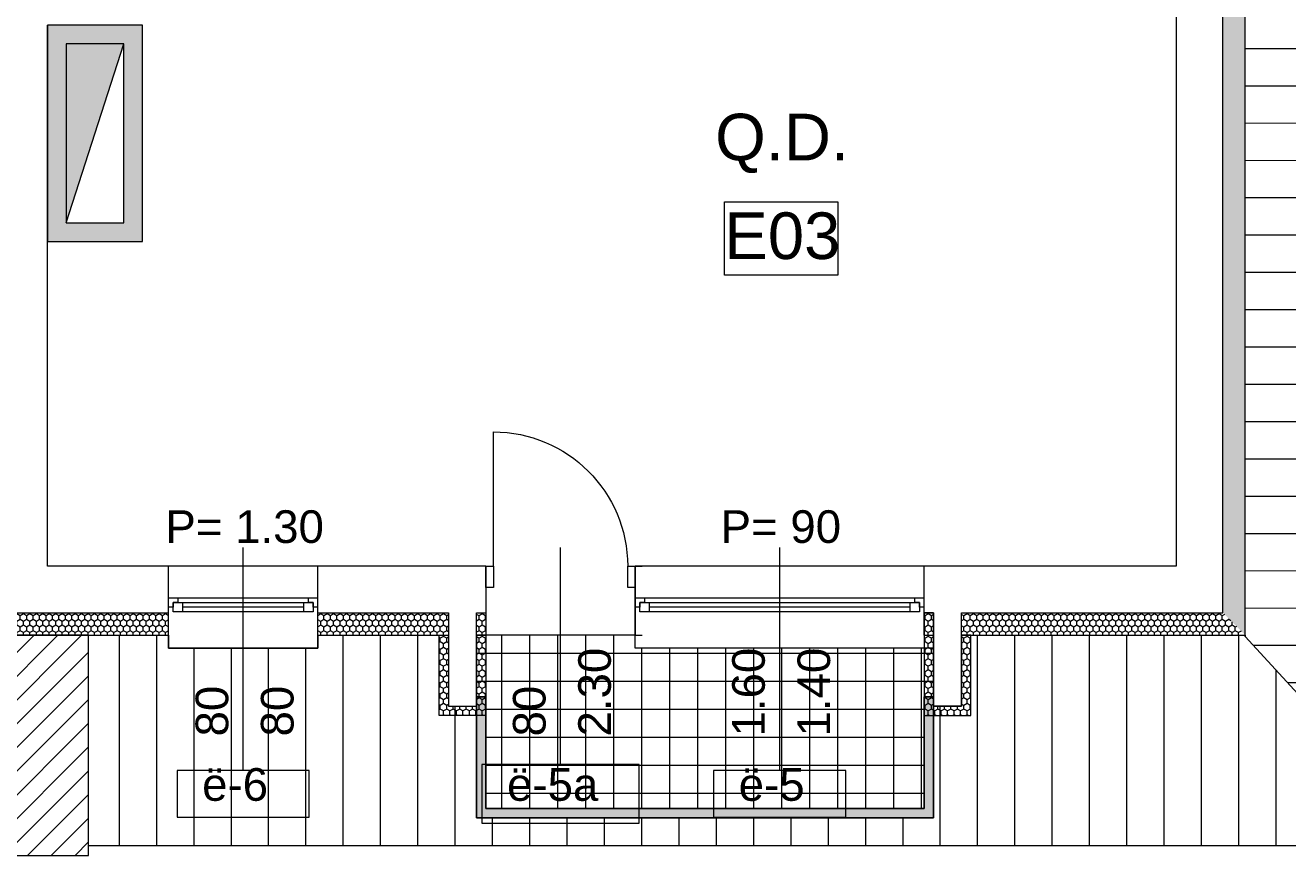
# Model space of a CAD drawing. Header units: feet. Extents: x 2796058 to 2855058, y -67651 to -26651.
# Drawn here: x 2828749 to 2835516, y -50581 to -46059 of the extents above; entities that cross this region are included whole.
import ezdxf
from ezdxf.enums import TextEntityAlignment as Align

# ---------------------------------------------------------------- set-up
doc = ezdxf.new("R2010")
doc.units = ezdxf.units.FT
doc.header["$MEASUREMENT"] = 0
doc.layers.add('0_muret e jashtme', color=7, linetype='Continuous')
doc.layers.add('Dimensioning - General', color=7, linetype='Continuous')
for name, color, linetype, lineweight in [('0_muret e jashtme_Pen_No__1', 7, 'Continuous', 0), ('ARCHICAD Door Markers_Pen_No__20', 1, 'Continuous', 0), ('ARCHICAD Door Markers_Pen_No__60', 230, 'Continuous', 0), ('ARCHICAD Doors_Pen_No__20', 1, 'Continuous', 0), ('ARCHICAD Doors_Pen_No__60', 230, 'Continuous', 0), ('ARCHICAD Window Markers_Pen_No__20', 1, 'Continuous', 0), ('ARCHICAD Windows_Pen_No__20', 1, 'Continuous', 0), ('Dimensioning - General_Pen_No__1', 7, 'Continuous', 0), ('Shell - Roof_Pen_No__1', 7, 'Continuous', 0), ('Shell - Roof_Pen_No__21', 7, 'Continuous', 0), ('Structural - Bearing_Pen_No__1', 7, 'Continuous', 0), ('Text blocks_Pen_No__1', 7, 'Continuous', 0), ('Text blocks_Pen_No__2', 8, 'Continuous', 0)]:
    doc.layers.add(name, color=color, linetype=linetype, lineweight=lineweight)
for name, color, linetype, lineweight, true_color in [('0_muret e jashtme_Pen_No__14', 7, 'Continuous', 0, 0xbd8b17), ('Structural - Bearing_Pen_No__102', 7, 'Continuous', 0, 0xcccccc), ('Structural - Bearing_Pen_No__105', 7, 'Continuous', 0, 0xcae6ff), ('Structural - Bearing_Pen_No__61', 7, 'Continuous', 0, 0x6a6a6a)]:
    doc.layers.add(name, color=color, linetype=linetype, lineweight=lineweight, true_color=true_color)
doc.styles.add('GENERATED_STYLE_1', font='arial.ttf')
doc.dimstyles.new('GENERATED_STYLE__2', dxfattribs={"dimtxt": 250, "dimasz": 190, "dimexe": 0.18, "dimexo": 3, "dimgap": 0.09, "dimtad": 1, "dimlfac": 0.001, "dimzin": 0, "dimdsep": 46, "dimtxsty": 'GENERATED_STYLE_1', "dimblk": 'ARROWHEAD_2', "dimblk1": 'ARROWHEAD_2', "dimblk2": 'ARROWHEAD_2', "dimcen": 0.09, "dimclrd": 7, "dimclre": 7, "dimclrt": 7, "dimadec": 0, "dimazin": 0, "dimtfac": 1, "dimtdec": 4, "dimtmove": 0, "dimatfit": 3, "dimfxl": 1, "dimtolj": 1, "dimtzin": 0, "dimarcsym": 0})
pattern_1 = [(90, (2247653.822, -76424.967), (-34.6410162, 0), [20, -40]), (90, (2247636.502, -76394.967), (-34.6410162, 0), [20, -40]), (150, (2247653.822, -76404.967), (17.320508, 30), [20, -40]), (150, (2247619.18, -76404.967), (17.320508, 30), [20, -40]), (210, (2247653.822, -76424.967), (-17.320508, 30), [20, -40]), (210, (2247619.18, -76424.967), (-17.320508, 30), [20, -40])]

# ---------------------------------------------------------------- blocks, each defined once
blk = doc.blocks.new('Wall_6', base_point=(2834918.2, -38858.5))
at = {"layer": '0_muret e jashtme_Pen_No__14', "linetype": 'Continuous', "lineweight": 0, "true_color": 0xbd8b17}
h = blk.add_hatch(dxfattribs=at)
h.set_pattern_fill('STYROFOAM_SM_INSULATION', color=42, style=0, pattern_type=2)
h.set_pattern_definition(pattern_1)
h.paths.add_polyline_path([(2835288.2, -44109.5), (2835168.2, -44109.5), (2835168.2, -49208.5), (2835288.2, -49328.5)])
at = {"layer": '0_muret e jashtme_Pen_No__1', "color": 7, "linetype": 'Continuous', "lineweight": 0}
blk.add_line((2835168.2, -49208.5), (2835168.2, -44109.5), dxfattribs=at)
at = {"layer": '0_muret e jashtme_Pen_No__1', "color": 7, "linetype": 'Continuous', "lineweight": 0, "flags": 128}
for points in [[(2835288.2, -49328.5), (2835288.2, -44109.5)], [(2834918.2, -44858.5), (2834918.2, -48958.5)]]:
    blk.add_lwpolyline(points, dxfattribs=at)
blk = doc.blocks.new('Window 22')
at = {"layer": 'ARCHICAD Windows_Pen_No__20', "color": 1, "linetype": 'Continuous', "lineweight": 0}
for p, q in [((-400, 150), (-400, 220)), ((-400, 220), (400, 220)), ((400, 220), (400, 150)), ((-400, 150), (-400, 30)), ((400, 150), (400, 30)), ((-400, 30), (-400, 0)), ((-400, 0), (-375, 0)), ((-400, 0), (-400, -50)), ((-400, 0), (-400, -50)), ((-375, 25), (-325, 25)), ((-375, -25), (-375, 25)), ((-375, 0), (-375, -25)), ((-325, 25), (325, 25)), ((-325, 25), (-325, -25)), ((-325, 25), (325, 25)), ((-325, 0), (325, 0)), ((325, -25), (325, 25)), ((325, 25), (375, 25)), ((375, 25), (375, -25)), ((375, -25), (375, 0)), ((375, 0), (400, 0)), ((400, 30), (400, 0)), ((400, 0), (400, -50)), ((400, 0), (400, -50)), ((-350, -50), (-400, -50)), ((-400, -50), (-400, -220)), ((-375, -25), (-350, -25)), ((-325, -25), (-375, -25)), ((-350, -25), (-350, -50)), ((350, -50), (-350, -50)), ((325, -25), (-325, -25)), ((375, -25), (325, -25)), ((350, -50), (350, -25)), ((350, -25), (375, -25)), ((400, -50), (350, -50)), ((400, -50), (400, -220)), ((-400, -220), (400, -220))]:
    blk.add_line(p, q, dxfattribs=at)
blk = doc.blocks.new('W Marker 22')
at = {"layer": 'ARCHICAD Window Markers_Pen_No__20', "color": 1, "linetype": 'Continuous', "lineweight": 0}
for p, q in [((354.4, 975), (-354.4, 975)), ((-354.4, 975), (-354.4, 725)), ((354.4, 725), (354.4, 975)), ((-354.4, 725), (354.4, 725)), ((0, 725), (0, -470))]:
    blk.add_line(p, q, dxfattribs=at)
at = {"layer": 'ARCHICAD Window Markers_Pen_No__20', "color": 1, "lineweight": 0, "style": 'GENERATED_STYLE_1'}
for tag, rotation, p in [('AC_MarkerText_1', 180, (220, 1054.6)), ('AC_MarkerText_2_0', 270, (-322.5, 657.1)), ('AC_MarkerText_2_1', 270, (27.5, 657.1)), ('AC_MarkerText_4', 180, (416.8, -328))]:
    blk.add_attdef(tag, text='', height=175, rotation=rotation, dxfattribs=at).set_placement(p, align=Align.BOTTOM_LEFT)
blk = doc.blocks.new('Window 22_4')
at = {"layer": 'ARCHICAD Windows_Pen_No__20', "color": 1, "linetype": 'Continuous', "lineweight": 0}
for p, q in [((-775, 150), (-775, 220)), ((-775, 220), (775, 220)), ((775, 220), (775, 150)), ((-775, 150), (-775, 30)), ((775, 150), (775, 30)), ((-775, 30), (-775, 0)), ((-775, 0), (-750, 0)), ((-775, 0), (-775, -50)), ((-775, 0), (-775, -50)), ((-750, 25), (-700, 25)), ((-750, -25), (-750, 25)), ((-750, 0), (-750, -25)), ((-700, 25), (700, 25)), ((-700, 25), (-700, -25)), ((-700, 25), (700, 25)), ((-700, 0), (700, 0)), ((700, -25), (700, 25)), ((700, 25), (750, 25)), ((750, 25), (750, -25)), ((750, -25), (750, 0)), ((750, 0), (775, 0)), ((775, 30), (775, 0)), ((775, 0), (775, -50)), ((775, 0), (775, -50)), ((-725, -50), (-775, -50)), ((-775, -50), (-775, -220)), ((-750, -25), (-725, -25)), ((-700, -25), (-750, -25)), ((-725, -25), (-725, -50)), ((725, -50), (-725, -50)), ((700, -25), (-700, -25)), ((750, -25), (700, -25)), ((725, -50), (725, -25)), ((725, -25), (750, -25)), ((775, -50), (725, -50)), ((775, -50), (775, -220)), ((-775, -220), (775, -220))]:
    blk.add_line(p, q, dxfattribs=at)
blk = doc.blocks.new('Door 22')
at = {"layer": 'ARCHICAD Doors_Pen_No__20', "color": 1, "linetype": 'Continuous', "lineweight": 0}
for p, q in [((360, 0), (360, 720)), ((-400, 0), (-437, 0)), ((-400, 0), (-437, 0)), ((-360, 0), (-400, 0)), ((-400, 0), (-400, -115)), ((-400, 0), (-400, -115)), ((-400, 0), (-400, -115)), ((-360, -115), (-360, 0)), ((400, 0), (360, 0)), ((360, 0), (360, -115)), ((400, -115), (400, 0)), ((400, 0), (400, -115)), ((400, 0), (400, -115)), ((400, 0), (437, 0)), ((400, 0), (437, 0)), ((-400, -115), (-360, -115)), ((-400, -115), (-400, -250)), ((-400, -115), (-400, -250)), ((360, -115), (400, -115)), ((400, -115), (400, -250)), ((400, -115), (400, -250)), ((-400, -250), (-400, -370)), ((-400, -250), (-400, -370)), ((400, -250), (400, -370)), ((400, -250), (400, -370)), ((-400, -370), (-437, -370)), ((-400, -370), (-437, -370)), ((400, -370), (437, -370)), ((400, -370), (437, -370))]:
    blk.add_line(p, q, dxfattribs=at)
blk.add_arc((360, 0), 720, 90, 180, dxfattribs=at)
blk = doc.blocks.new('D Marker 22')
at = {"layer": 'ARCHICAD Door Markers_Pen_No__20', "color": 1, "linetype": 'Continuous', "lineweight": 0}
for p, q in [((420.8, 1007.1), (-420.8, 1007.1)), ((-420.8, 1007.1), (-420.8, 692.9)), ((420.8, 692.9), (420.8, 1007.1)), ((-420.8, 692.9), (420.8, 692.9)), ((0, 692.9), (0, -470))]:
    blk.add_line(p, q, dxfattribs=at)
at = {"layer": 'ARCHICAD Door Markers_Pen_No__20', "color": 1, "lineweight": 0, "style": 'GENERATED_STYLE_1'}
for tag, rotation, p in [('AC_MarkerText_1', 180, (286.4, 1054.6)), ('AC_MarkerText_3', 270, (-322.5, 657)), ('AC_MarkerText_2', 270, (27.5, 657.1))]:
    blk.add_attdef(tag, text='', height=175, rotation=rotation, dxfattribs=at).set_placement(p, align=Align.BOTTOM_LEFT)
blk = doc.blocks.new('Wall_7', base_point=(2834918.2, -48958.5))
at = {"layer": '0_muret e jashtme_Pen_No__14', "linetype": 'Continuous', "lineweight": 0, "true_color": 0xbd8b17}
h = blk.add_hatch(dxfattribs=at)
h.set_pattern_fill('STYROFOAM_SM_INSULATION', color=42, style=0, pattern_type=2)
h.set_pattern_definition(pattern_1)
h.paths.add_polyline_path([(2828618.2, -49208.5), (2828498.2, -49328.5), (2829517.4, -49328.5), (2829517.4, -49208.5)])
h = blk.add_hatch(dxfattribs=at)
h.set_pattern_fill('STYROFOAM_SM_INSULATION', color=42, style=0, pattern_type=2)
h.set_pattern_definition(pattern_1)
h.paths.add_polyline_path([(2830317.4, -49208.5), (2830317.4, -49328.5), (2831018.2, -49328.5), (2831018.2, -49208.5)])
h = blk.add_hatch(dxfattribs=at)
h.set_pattern_fill('STYROFOAM_SM_INSULATION', color=42, style=0, pattern_type=2)
h.set_pattern_definition(pattern_1)
h.paths.add_polyline_path([(2831168.2, -49208.5), (2831168.2, -49328.5), (2831218.2, -49328.5), (2831218.2, -49208.5)])
h = blk.add_hatch(dxfattribs=at)
h.set_pattern_fill('STYROFOAM_SM_INSULATION', color=42, style=0, pattern_type=2)
h.set_pattern_definition(pattern_1)
h.paths.add_polyline_path([(2833568.2, -49208.5), (2833568.2, -49328.5), (2833618.2, -49328.5), (2833618.2, -49208.5)])
h = blk.add_hatch(dxfattribs=at)
h.set_pattern_fill('STYROFOAM_SM_INSULATION', color=42, style=0, pattern_type=2)
h.set_pattern_definition(pattern_1)
h.paths.add_polyline_path([(2833768.2, -49328.5), (2835288.2, -49328.5), (2835168.2, -49208.5), (2833768.2, -49208.5)])
at = {"layer": '0_muret e jashtme_Pen_No__1', "color": 7, "linetype": 'Continuous', "lineweight": 0}
for p, q in [((2829517.4, -49128.5), (2829517.4, -48958.5)), ((2830317.4, -49128.5), (2830317.4, -48958.5)), ((2831218.2, -48958.5), (2831181.2, -48958.5)), ((2831218.2, -48958.5), (2831218.2, -49073.5)), ((2833568.2, -49128.5), (2833568.2, -48958.5)), ((2831218.2, -49073.5), (2831218.2, -49208.5)), ((2829517.4, -49178.5), (2829517.4, -49128.5)), ((2829517.4, -49208.5), (2829517.4, -49178.5)), ((2830317.4, -49178.5), (2830317.4, -49128.5)), ((2830317.4, -49208.5), (2830317.4, -49178.5)), ((2833568.2, -49178.5), (2833568.2, -49128.5)), ((2833568.2, -49208.5), (2833568.2, -49178.5)), ((2828618.2, -49208.5), (2829517.4, -49208.5)), ((2829517.4, -49328.5), (2829517.4, -49208.5)), ((2830317.4, -49208.5), (2831018.2, -49208.5)), ((2830317.4, -49328.5), (2830317.4, -49208.5)), ((2831018.2, -49208.5), (2831018.2, -49328.5)), ((2831168.2, -49328.5), (2831168.2, -49208.5)), ((2831168.2, -49208.5), (2831218.2, -49208.5)), ((2831218.2, -49208.5), (2831218.2, -49328.5)), ((2833568.2, -49208.5), (2833618.2, -49208.5)), ((2833568.2, -49328.5), (2833568.2, -49208.5)), ((2833618.2, -49208.5), (2833618.2, -49328.5)), ((2833768.2, -49328.5), (2833768.2, -49208.5)), ((2833768.2, -49208.5), (2835168.2, -49208.5)), ((2831218.2, -49328.5), (2831181.2, -49328.5))]:
    blk.add_line(p, q, dxfattribs=at)
at = {"layer": '0_muret e jashtme_Pen_No__1', "color": 7, "linetype": 'Continuous', "lineweight": 0, "flags": 128}
for points in [[(2829517.4, -48958.5), (2828868.2, -48958.5)], [(2831218.2, -48958.5), (2830317.4, -48958.5)], [(2834918.2, -48958.5), (2833568.2, -48958.5)], [(2828498.2, -49328.5), (2829517.4, -49328.5)], [(2830317.4, -49328.5), (2831018.2, -49328.5)], [(2831168.2, -49328.5), (2831218.2, -49328.5)], [(2833568.2, -49328.5), (2833618.2, -49328.5)], [(2833768.2, -49328.5), (2835288.2, -49328.5)]]:
    blk.add_lwpolyline(points, dxfattribs=at)
at = {"layer": 'ARCHICAD Door Markers_Pen_No__20', "color": 1, "linetype": 'Continuous', "lineweight": 0}
ref = blk.add_blockref('D Marker 22', (2831618.2, -49328.5), dxfattribs=dict(at, rotation=180))
ref.add_attrib('AC_MarkerText_1', 'ë-5a', dxfattribs={"color": 1, "lineweight": 0, "height": 175, "rotation": 360, "style": 'GENERATED_STYLE_1'}).set_placement((2831331.8, -50268.9), align=Align.BOTTOM_LEFT)
ref.add_attrib('AC_MarkerText_2', '80', dxfattribs={"color": 1, "lineweight": 0, "height": 175, "rotation": 90, "style": 'GENERATED_STYLE_1'}).set_placement((2831590.7, -49871.4), align=Align.BOTTOM_LEFT)
ref.add_attrib('AC_MarkerText_3', '2.30', dxfattribs={"color": 1, "lineweight": 0, "height": 175, "rotation": 90, "style": 'GENERATED_STYLE_1'}).set_placement((2831940.7, -49871.5), align=Align.BOTTOM_LEFT)
at = {"layer": 'ARCHICAD Doors_Pen_No__20', "color": 1, "linetype": 'Continuous', "lineweight": 0, "xscale": -1, "zscale": 1000}
blk.add_blockref('Door 22', (2831618.2, -48958.5), dxfattribs=at)
at = {"layer": 'ARCHICAD Window Markers_Pen_No__20', "color": 1, "linetype": 'Continuous', "lineweight": 0}
ref = blk.add_blockref('W Marker 22', (2829917.4, -49328.5), dxfattribs=dict(at, rotation=180))
ref.add_attrib('AC_MarkerText_1', 'ë-6', dxfattribs={"color": 1, "lineweight": 0, "height": 175, "rotation": 360, "style": 'GENERATED_STYLE_1'}).set_placement((2829697.4, -50268.9), align=Align.BOTTOM_LEFT)
ref.add_attrib('AC_MarkerText_2', '80', dxfattribs={"color": 1, "lineweight": 0, "height": 175, "rotation": 90, "style": 'GENERATED_STYLE_1'}).set_placement((2830239.9, -49871.4), align=Align.BOTTOM_LEFT)
ref.add_attrib('AC_MarkerText_2_1', '80', dxfattribs={"color": 1, "lineweight": 0, "height": 175, "rotation": 90, "style": 'GENERATED_STYLE_1'}).set_placement((2829889.9, -49871.4), align=Align.BOTTOM_LEFT)
ref.add_attrib('AC_MarkerText_4', 'P= 1.30', dxfattribs={"color": 1, "lineweight": 0, "height": 175, "rotation": 360, "style": 'GENERATED_STYLE_1'}).set_placement((2829500.6, -48886.5), align=Align.BOTTOM_LEFT)
ref = blk.add_blockref('W Marker 22', (2832793.2, -49328.5), dxfattribs=dict(at, rotation=180))
ref.add_attrib('AC_MarkerText_1', 'ë-5', dxfattribs={"color": 1, "lineweight": 0, "height": 175, "rotation": 360, "style": 'GENERATED_STYLE_1'}).set_placement((2832573.2, -50268.9), align=Align.BOTTOM_LEFT)
ref.add_attrib('AC_MarkerText_2', '1.60', dxfattribs={"color": 1, "lineweight": 0, "height": 175, "rotation": 90, "style": 'GENERATED_STYLE_1'}).set_placement((2832765.7, -49871.4), align=Align.BOTTOM_LEFT)
ref.add_attrib('AC_MarkerText_3', '1.40', dxfattribs={"color": 1, "lineweight": 0, "height": 175, "rotation": 90, "style": 'GENERATED_STYLE_1'}).set_placement((2833115.7, -49871.4), align=Align.BOTTOM_LEFT)
ref.add_attrib('AC_MarkerText_4', 'P= 90', dxfattribs={"color": 1, "lineweight": 0, "height": 175, "rotation": 360, "style": 'GENERATED_STYLE_1'}).set_placement((2832476.4, -48886.4), align=Align.BOTTOM_LEFT)
at = {"layer": 'ARCHICAD Windows_Pen_No__20', "color": 1, "linetype": 'Continuous', "lineweight": 0, "zscale": 1000, "rotation": 180}
for name, p in [('Window 22', (2829917.4, -49178.5)), ('Window 22_4', (2832793.2, -49178.5))]:
    blk.add_blockref(name, p, dxfattribs=at)
blk = doc.blocks.new('Wall_13', base_point=(2828868.2, -48958.5))
at = {"layer": '0_muret e jashtme_Pen_No__14', "linetype": 'Continuous', "lineweight": 0, "true_color": 0xbd8b17}
h = blk.add_hatch(dxfattribs=at)
h.set_pattern_fill('STYROFOAM_SM_INSULATION', color=42, style=0, pattern_type=2)
h.set_pattern_definition(pattern_1)
h.paths.add_polyline_path([(2828498.2, -48428.5), (2828498.2, -49328.5), (2828618.2, -49208.5), (2828618.2, -48308.5)])
at = {"layer": '0_muret e jashtme_Pen_No__1', "color": 7, "linetype": 'Continuous', "lineweight": 0}
blk.add_line((2828618.2, -48308.5), (2828618.2, -49208.5), dxfattribs=at)
at = {"layer": '0_muret e jashtme_Pen_No__1', "color": 7, "linetype": 'Continuous', "lineweight": 0, "flags": 128}
for points in [[(2828868.2, -48958.5), (2828868.2, -48058.5)], [(2828498.2, -48428.5), (2828498.2, -49328.5)]]:
    blk.add_lwpolyline(points, dxfattribs=at)
blk = doc.blocks.new('Storefront 22_2')
at = {"layer": 'ARCHICAD Doors_Pen_No__60', "color": 230, "linetype": 'Continuous', "lineweight": 0}
for p, q in [((420, 840), (420, 920)), ((420, 920), (460, 920)), ((460, 920), (460, 840)), ((420, 840), (440, 840)), ((420, 80), (420, 840)), ((460, 840), (420, 840)), ((440, 840), (460, 840)), ((440, 80), (440, 840)), ((440, 840), (440, 80)), ((440, 840), (440, 80)), ((460, 840), (460, 80)), ((440, 80), (420, 80)), ((420, 0), (420, 80)), ((420, 80), (460, 80)), ((460, 80), (440, 80)), ((460, 80), (460, 0)), ((-500, 0), (-500, -80)), ((-460, 0), (-500, 0)), ((-500, 0), (-500, -80)), ((-500, 0), (-500, -80)), ((-460, -40), (-460, 0)), ((460, 0), (420, 0)), ((460, 0), (460, -40)), ((500, 0), (460, 0)), ((500, -80), (500, 0)), ((500, 0), (500, -80)), ((500, 0), (500, -80)), ((-450, -40), (-460, -40)), ((-460, -80), (-460, -65.4)), ((-460, -65.4), (-450, -65.4)), ((-450, -65.4), (-450, -40)), ((460, -40), (450, -40)), ((450, -40), (450, -65.4)), ((450, -65.4), (460, -65.4)), ((460, -65.4), (460, -80)), ((-500, -80), (-460, -80)), ((-500, -80), (-500, -250)), ((460, -80), (500, -80)), ((500, -80), (500, -250))]:
    blk.add_line(p, q, dxfattribs=at)
blk.add_arc((460, 0), 920, 92.49191, 180, dxfattribs=at)
blk = doc.blocks.new('D Marker 22_2')
at = {"layer": 'ARCHICAD Door Markers_Pen_No__60', "color": 230, "linetype": 'Continuous', "lineweight": 0}
for p, q in [((0, -1092.9), (0, 300)), ((-327.2, -1092.9), (-327.2, -1407.1)), ((327.2, -1092.9), (-327.2, -1092.9)), ((327.2, -1407.1), (327.2, -1092.9)), ((-327.2, -1407.1), (327.2, -1407.1))]:
    blk.add_line(p, q, dxfattribs=at)
at = {"layer": 'ARCHICAD Door Markers_Pen_No__60', "color": 230, "lineweight": 0, "style": 'GENERATED_STYLE_1'}
for tag, rotation, p in [('AC_MarkerText_3', 270, (-322.5, -327.3)), ('A', 270, (27.5, -327.3)), ('AC_MarkerText_1', 180, (192.8, -1042.5))]:
    blk.add_attdef(tag, text='', height=175, rotation=rotation, dxfattribs=at).set_placement(p, align=Align.BOTTOM_LEFT)
blk = doc.blocks.new('Wall_20', base_point=(2828868.2, -48058.5))
at = {"layer": '0_muret e jashtme_Pen_No__1', "color": 7, "linetype": 'Continuous', "lineweight": 0}
for p, q in [((2828788.2, -43081.6), (2828618.2, -43081.6)), ((2828868.2, -43081.6), (2828788.2, -43081.6)), ((2828788.2, -44081.6), (2828618.2, -44081.6)), ((2828868.2, -44081.6), (2828788.2, -44081.6))]:
    blk.add_line(p, q, dxfattribs=at)
at = {"layer": '0_muret e jashtme_Pen_No__1', "color": 7, "linetype": 'Continuous', "lineweight": 0, "flags": 128}
for points in [[(2828618.2, -42758.5), (2828618.2, -43081.6)], [(2828868.2, -43081.6), (2828868.2, -42758.5)], [(2828618.2, -44081.6), (2828618.2, -48058.5)], [(2828868.2, -44658.5), (2828868.2, -44081.6)], [(2828868.2, -45858.5), (2828868.2, -44858.5)], [(2828868.2, -48058.5), (2828868.2, -46058.5)]]:
    blk.add_lwpolyline(points, dxfattribs=at)
at = {"layer": 'ARCHICAD Door Markers_Pen_No__60', "color": 230, "linetype": 'Continuous', "lineweight": 0}
ref = blk.add_blockref('D Marker 22_2', (2828618.2, -43581.6), dxfattribs=dict(at, rotation=90))
ref.add_attrib('A', '1.00', dxfattribs={"color": 230, "lineweight": 0, "height": 175, "rotation": 360, "style": 'GENERATED_STYLE_1'}).set_placement((2829002.6, -43496.9), align=Align.BOTTOM_LEFT)
ref.add_attrib('AC_MarkerText_1', 'D-2', dxfattribs={"color": 230, "lineweight": 0, "height": 175, "rotation": 90, "style": 'GENERATED_STYLE_1'}).set_placement((2830015.7, -43714.4), align=Align.BOTTOM_LEFT)
ref.add_attrib('AC_MarkerText_3', '2.10', dxfattribs={"color": 230, "lineweight": 0, "height": 175, "rotation": 360, "style": 'GENERATED_STYLE_1'}).set_placement((2829002.6, -43846.9), align=Align.BOTTOM_LEFT)
at = {"layer": 'ARCHICAD Doors_Pen_No__60', "color": 230, "linetype": 'Continuous', "lineweight": 0, "xscale": -1, "zscale": 1000, "rotation": 270}
blk.add_blockref('Storefront 22_2', (2828868.2, -43581.6), dxfattribs=at)
blk = doc.blocks.new('Wall_50', base_point=(2831168.2, -48958.5))
at = {"layer": '0_muret e jashtme_Pen_No__1', "color": 7, "linetype": 'Continuous', "lineweight": 0}
for p, q in [((2831018.2, -49208.5), (2831018.2, -49328.5)), ((2831168.2, -49328.5), (2831168.2, -49208.5))]:
    blk.add_line(p, q, dxfattribs=at)
at = {"layer": '0_muret e jashtme_Pen_No__1', "color": 7, "linetype": 'Continuous', "lineweight": 0, "flags": 128}
for points in [[(2831018.2, -49328.5), (2831018.2, -49708.5)], [(2831168.2, -49708.5), (2831168.2, -49328.5)], [(2831018.2, -49708.5), (2831168.2, -49708.5)]]:
    blk.add_lwpolyline(points, dxfattribs=at)
blk = doc.blocks.new('Wall_51', base_point=(2833618.2, -48958.5))
at = {"layer": '0_muret e jashtme_Pen_No__1', "color": 7, "linetype": 'Continuous', "lineweight": 0}
for p, q in [((2833618.2, -49208.5), (2833618.2, -49328.5)), ((2833768.2, -49328.5), (2833768.2, -49208.5))]:
    blk.add_line(p, q, dxfattribs=at)
at = {"layer": '0_muret e jashtme_Pen_No__1', "color": 7, "linetype": 'Continuous', "lineweight": 0, "flags": 128}
for points in [[(2833618.2, -49328.5), (2833618.2, -49708.5)], [(2833768.2, -49708.5), (2833768.2, -49328.5)], [(2833768.2, -49708.5), (2833618.2, -49708.5)]]:
    blk.add_lwpolyline(points, dxfattribs=at)
blk = doc.blocks.new('*D103', base_point=(2247653.8, -76425))
at = {"layer": 'Dimensioning - General_Pen_No__1', "color": 7, "linetype": 'Continuous', "lineweight": 0, "transparency": 16777216}
for p, q in [((2838728.8, -35530.7), (2838478.8, -35386.4)), ((2838603.8, -35336.3), (2838603.8, -35458.5)), ((2838416.3, -35458.5), (2838791.3, -35458.5)), ((2838603.8, -35458.5), (2838603.8, -38358.5)), ((2838728.8, -38430.7), (2838478.8, -38286.4)), ((2838416.3, -38358.5), (2838791.3, -38358.5)), ((2838603.8, -38358.5), (2838603.8, -49140.1))]:
    blk.add_line(p, q, dxfattribs=at)
at = {"layer": 'Dimensioning - General_Pen_No__1', "color": 7, "lineweight": 0, "transparency": 16777216, "insert": (2838553.8, -37241.1), "char_height": 250, "attachment_point": 7, "rotation": 90, "style": 'GENERATED_STYLE_1'}
blk.add_mtext('\\A1;3.10', dxfattribs=at)
blk = doc.blocks.new('ARROWHEAD_2')
at = {"color": 0, "linetype": 'Continuous', "lineweight": 0}
for p, q in [((-0.378, -0.655), (0.378, 0.655)), ((0, 0), (-1, 0))]:
    blk.add_line(p, q, dxfattribs=at)

msp = doc.modelspace()

# ---------------------------------------------------------------- hatches: boundary and pattern name
at = {"layer": '0_muret e jashtme_Pen_No__14', "linetype": 'Continuous', "lineweight": 0, "true_color": 0xbd8b17}
h = msp.add_hatch(dxfattribs=at)
h.set_pattern_fill('STYROFOAM_SM_INSULATION', color=42, style=0, pattern_type=2)
h.set_pattern_definition(pattern_1)
h.paths.add_polyline_path([(2831018.173, -49328.549), (2831018.173, -49708.549), (2831168.173, -49708.549), (2831168.173, -49208.55), (2831218.173, -49208.55), (2831218.173, -49758.549), (2830968.173, -49758.549), (2830968.173, -49328.549)])
h = msp.add_hatch(dxfattribs=at)
h.set_pattern_fill('STYROFOAM_SM_INSULATION', color=42, style=0, pattern_type=2)
h.set_pattern_definition(pattern_1)
h.paths.add_polyline_path([(2833768.173, -49328.549), (2833768.173, -49708.549), (2833618.173, -49708.549), (2833618.173, -49208.55), (2833568.173, -49208.55), (2833568.173, -49758.549), (2833818.173, -49758.549), (2833818.173, -49328.549)])
at = {"layer": 'Structural - Bearing_Pen_No__1', "linetype": 'Continuous', "lineweight": 0}
h = msp.add_hatch(color=9, dxfattribs=at)
h.paths.add_polyline_path([(2829378.173, -46058.549), (2828868.173, -46058.549), (2828868.173, -47218.549), (2829378.173, -47218.549)])
h.paths.add_polyline_path([(2828968.173, -47118.549), (2829278.173, -47118.549), (2829278.173, -46158.549), (2828968.173, -46158.549)], flags=0)
msp.add_hatch(color=8, dxfattribs=at).paths.add_polyline_path([(2828968.173, -47118.549), (2829278.173, -46158.549), (2828968.173, -46158.549)])
at = {"layer": 'Structural - Bearing_Pen_No__102', "linetype": 'Continuous', "lineweight": 0, "true_color": 0xcccccc}
h = msp.add_hatch(dxfattribs=at)
h.set_pattern_fill('MASONRY_BLOCK', color=254, style=0, pattern_type=2)
h.set_pattern_definition([(45, (2247653.82, -76424.97), (-63.639609, 63.639609), [])])
h.paths.add_polyline_path([(2825698.173, -49328.549), (2825698.173, -50509.03), (2826168.173, -50509.03), (2826168.173, -51608.549), (2826558.21, -51608.549), (2828618.173, -51608.549), (2828618.173, -50509.03), (2829088.173, -50509.03), (2829088.173, -49328.549), (2828568.173, -49328.549), (2828498.173, -49328.549), (2828498.173, -48498.549), (2828468.173, -48498.549), (2827767.33, -48498.549), (2827767.33, -48558.549), (2827617.33, -48558.549), (2827617.33, -48428.549), (2827168.173, -48428.549), (2827168.173, -48558.549), (2827018.173, -48558.549), (2827018.173, -48498.549), (2826318.173, -48498.549), (2826288.173, -48498.549), (2826288.173, -49328.549), (2826218.173, -49328.549)])
h = msp.add_hatch(dxfattribs=at)
h.set_pattern_fill('GRID_15X15', color=254, style=0, pattern_type=2)
h.set_pattern_definition([(0, (2247653.82, -76424.97), (0, 150), []), (90, (2247653.82, -76424.97), (-150, 0), [])])
h.paths.add_polyline_path([(2831217.834, -49658.549), (2831217.834, -50258.549), (2833567.834, -50258.549), (2833567.834, -49658.549), (2833617.834, -49658.549), (2833617.834, -50308.549), (2833618.173, -50308.549), (2833618.173, -49398.549), (2832018.173, -49398.549), (2832018.173, -49328.549), (2831168.173, -49328.549), (2831168.173, -49658.549)])
at = {"layer": 'Structural - Bearing_Pen_No__105', "linetype": 'Continuous', "lineweight": 0, "true_color": 0xcae6ff}
h = msp.add_hatch(dxfattribs=at)
h.set_pattern_fill('SOLDIER_COURSE', color=254, style=0, pattern_type=2)
h.set_pattern_definition([(179.9597, (2836468.17, -46583.55), (0.141, 200), [])])
h.paths.add_polyline_path([(2835288.173, -42708.549), (2836318.173, -42708.549), (2836318.173, -45958.549), (2837718.173, -45958.549), (2837718.173, -47758.549), (2836318.173, -47758.549), (2836318.173, -50458.549), (2835288.173, -49334.913)])
h = msp.add_hatch(dxfattribs=at)
h.set_pattern_fill('SOLDIER_COURSE', color=254, style=0, pattern_type=2)
h.set_pattern_definition([(90, (2247653.82, -76424.97), (-200, 0), [])])
h.paths.add_polyline_path([(2835282.34, -49328.549), (2835288.173, -49328.549), (2835288.173, -49334.913), (2836318.173, -50458.549), (2829088.173, -50458.549), (2829088.173, -49328.549), (2829517.353, -49328.549), (2829517.353, -49398.549), (2830317.353, -49398.549), (2830317.353, -49328.549), (2831018.173, -49328.549), (2831018.173, -49708.549), (2831168.173, -49708.549), (2831168.173, -50308.549), (2833618.173, -50308.549), (2833618.173, -49708.549), (2833768.173, -49708.549), (2833768.173, -49328.549)])
at = {"layer": 'Structural - Bearing_Pen_No__61', "linetype": 'Continuous', "lineweight": 0, "true_color": 0x6a6a6a}
msp.add_hatch(color=251, dxfattribs=at).paths.add_polyline_path([(2833617.834, -50308.549), (2833617.834, -49658.549), (2833567.834, -49658.549), (2833567.834, -50258.549), (2831217.834, -50258.549), (2831217.834, -49658.549), (2831168.173, -49658.549), (2831168.173, -50308.549)])

# ---------------------------------------------------------------- linework, layer by layer
at = {"layer": '0_muret e jashtme_Pen_No__1', "color": 7, "linetype": 'Continuous', "lineweight": 0, "flags": 128}
for points in [[(2831018.173, -49328.549), (2831018.173, -49708.549), (2831168.173, -49708.549), (2831168.173, -49208.55), (2831218.173, -49208.55), (2831218.173, -49758.549), (2830968.173, -49758.549), (2830968.173, -49328.549)], [(2833768.173, -49328.549), (2833768.173, -49708.549), (2833618.173, -49708.549), (2833618.173, -49208.55), (2833568.173, -49208.55), (2833568.173, -49758.549), (2833818.173, -49758.549), (2833818.173, -49328.549)]]:
    msp.add_lwpolyline(points, close=True, dxfattribs=at)
at = {"layer": 'Shell - Roof_Pen_No__1', "color": 7, "linetype": 'Continuous', "lineweight": 0}
for p, q in [((2829378.173, -46058.549), (2828868.173, -46058.549)), ((2828868.173, -46058.549), (2828868.173, -47218.549)), ((2829378.173, -47218.549), (2829378.173, -46058.549)), ((2828868.173, -47218.549), (2829378.173, -47218.549))]:
    msp.add_line(p, q, dxfattribs=at)
at = {"layer": 'Shell - Roof_Pen_No__21', "color": 7, "linetype": 'Continuous', "lineweight": 0}
for p, q in [((2831168.173, -50308.549), (2831168.173, -49258.549)), ((2833618.173, -49258.549), (2833618.173, -50308.549)), ((2829088.173, -50509.03), (2829088.173, -49328.549)), ((2833618.173, -50308.549), (2831168.173, -50308.549))]:
    msp.add_line(p, q, dxfattribs=at)
at = {"layer": 'Structural - Bearing_Pen_No__1', "color": 7, "linetype": 'Continuous', "lineweight": 0, "flags": 128}
for points in [[(2835288.173, -42708.549), (2836318.173, -42708.549), (2836318.173, -45958.549), (2837718.173, -45958.549), (2837718.173, -47758.549), (2836318.173, -47758.549), (2836318.173, -50458.549), (2835288.173, -49334.913)], [(2829378.173, -46058.549), (2828868.173, -46058.549), (2828868.173, -47218.549), (2829378.173, -47218.549)], [(2828968.173, -47118.549), (2829278.173, -47118.549), (2829278.173, -46158.549), (2828968.173, -46158.549)], [(2828968.173, -47118.549), (2829278.173, -46158.549), (2828968.173, -46158.549)], [(2835282.34, -49328.549), (2835288.173, -49328.549), (2835288.173, -49334.913), (2836318.173, -50458.549), (2829088.173, -50458.549), (2829088.173, -49328.549), (2829517.353, -49328.549), (2829517.353, -49398.549), (2830317.353, -49398.549), (2830317.353, -49328.549), (2831018.173, -49328.549), (2831018.173, -49708.549), (2831168.173, -49708.549), (2831168.173, -50308.549), (2833618.173, -50308.549), (2833618.173, -49708.549), (2833768.173, -49708.549), (2833768.173, -49328.549)], [(2831217.834, -49658.549), (2831217.834, -50258.549), (2833567.834, -50258.549), (2833567.834, -49658.549), (2833617.834, -49658.549), (2833617.834, -50308.549), (2833618.173, -50308.549), (2833618.173, -49398.549), (2832018.173, -49398.549), (2832018.173, -49328.549), (2831168.173, -49328.549), (2831168.173, -49658.549)], [(2833617.834, -50308.549), (2833617.834, -49658.549), (2833567.834, -49658.549), (2833567.834, -50258.549), (2831217.834, -50258.549), (2831217.834, -49658.549), (2831168.173, -49658.549), (2831168.173, -50308.549)]]:
    msp.add_lwpolyline(points, close=True, dxfattribs=at)
msp.add_lwpolyline([(2828618.173, -51608.549), (2828618.173, -50509.03), (2829088.173, -50509.03), (2829088.173, -49328.549), (2828568.173, -49328.549), (2828498.173, -49328.549), (2828498.173, -48498.549), (2828468.173, -48498.549), (2827767.33, -48498.549), (2827767.33, -48558.549), (2827617.33, -48558.549), (2827617.33, -48428.549), (2827168.173, -48428.549), (2827168.173, -48558.549), (2827018.173, -48558.549), (2827018.173, -48498.549), (2826318.173, -48498.549), (2826288.173, -48498.549), (2826288.173, -49328.549), (2826218.173, -49328.549), (2825698.173, -49328.549), (2825698.173, -50509.03), (2826168.173, -50509.03), (2826168.173, -51608.549)], dxfattribs=at)
at = {"layer": 'Text blocks_Pen_No__2', "color": 8, "linetype": 'Continuous', "lineweight": 0, "flags": 128}
msp.add_lwpolyline([(2832496.628, -47004.861), (2833104.63, -47004.861), (2833104.63, -47397.718), (2832496.628, -47397.718)], close=True, dxfattribs=at)

# ---------------------------------------------------------------- block references
at = {"layer": '0_muret e jashtme', "color": 7, "lineweight": 0}
for name, p in [('Wall_6', (2834918.173, -38858.549)), ('Wall_20', (2828868.173, -48058.549)), ('Wall_13', (2828868.173, -48958.549)), ('Wall_7', (2834918.173, -48958.549)), ('Wall_50', (2831168.173, -48958.549)), ('Wall_51', (2833618.173, -48958.549))]:
    msp.add_blockref(name, p, dxfattribs=at)

# ---------------------------------------------------------------- texts
at = {"layer": 'Text blocks_Pen_No__1', "color": 7, "linetype": 'Continuous', "lineweight": 0, "insert": (2832446.886, -46532.914), "char_height": 250, "attachment_point": 1, "style": 'GENERATED_STYLE_1'}
msp.add_mtext('\\A1;Q.D.', dxfattribs=at)
at = {"layer": 'Text blocks_Pen_No__2', "color": 8, "linetype": 'Continuous', "lineweight": 0, "insert": (2832496.628, -47062.004), "char_height": 250, "attachment_point": 1, "style": 'GENERATED_STYLE_1'}
msp.add_mtext('\\A1;E03', dxfattribs=at)

# ---------------------------------------------------------------- dimensions: what is measured, and where the dimension line sits
at = {"layer": 'Dimensioning - General', "color": 7, "linetype": 'Continuous', "lineweight": 0}
dim = msp.add_linear_dim(base=(2838603.753, -38358.549), p1=(2830818.173, -35458.549), p2=(2833627.834, -38358.549), angle=270, text='3.10', dimstyle='GENERATED_STYLE__2', dxfattribs=at)
dim.commit()
dim.dimension.update_dxf_attribs({"geometry": '*D103', "text_midpoint": (2838428.753, -36916.416), "dimtype": 160, "text_rotation": 90})

doc.saveas('drawing.dxf')
